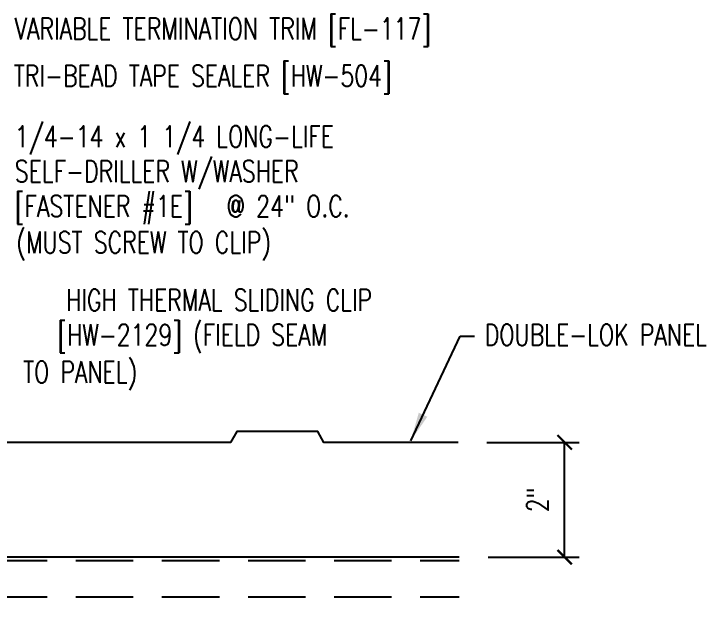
# Model space of a CAD drawing. Extents: x 6.2 to 40.5, y 6.2 to 37.
# Drawn here: x 28.44 to 40.5, y 19.54 to 29.93 of the extents above; entities that cross this region are included whole.
import ezdxf
from ezdxf.enums import TextEntityAlignment as Align

# ---------------------------------------------------------------- set-up
doc = ezdxf.new("R2010")
doc.units = 0
doc.header["$LTSCALE"] = 4
doc.header["$MEASUREMENT"] = 0
doc.linetypes.add('HIDDEN', pattern=[0.375, 0.25, -0.125])
doc.layers.get('0').update_dxf_attribs({"linetype": 'CONTINUOUS'})
doc.layers.get('DEFPOINTS').update_dxf_attribs({"linetype": 'CONTINUOUS'})
for name, color, linetype in [('PANEL', 11, 'CONTINUOUS'), ('STLA', 10, 'CONTINUOUS'), ('TEXT', 2, 'CONTINUOUS')]:
    doc.layers.add(name, color=color, linetype=linetype)
doc.styles.add('TEXT1', font='ROMANS.shx', dxfattribs={"width": 0.75, "height": 0.375})
doc.dimstyles.new('DETAIL', dxfattribs={"dimscale": 4, "dimtxt": 0.09375, "dimasz": 0.0625, "dimexe": 0.0625, "dimexo": 0.125, "dimgap": 0.0625, "dimtad": 1, "dimdec": 4, "dimzin": 3, "dimdsep": 46, "dimlunit": 4, "dimtxsty": 'TEXT1', "dimblk": 'ARCHTICK', "dimcen": 0.0625, "dimclrd": 7, "dimclre": 7, "dimclrt": 2, "dimadec": 0, "dimazin": 0, "dimtfac": 0.59375, "dimtdec": 4, "dimtmove": 0, "dimatfit": 3, "dimldrblk": 'ARCHTICK', "dimfxl": 0, "dimfrac": 2, "dimtolj": 1, "dimtzin": 3, "dimarcsym": 0})
doc.dimstyles.new('DETAIL$7', dxfattribs={"dimscale": 4, "dimtxt": 0.09375, "dimasz": 0.125, "dimexe": 0.0625, "dimexo": 0.125, "dimgap": 0.0625, "dimtad": 1, "dimdec": 4, "dimzin": 3, "dimdsep": 46, "dimlunit": 4, "dimtxsty": 'TEXT1', "dimblk": 'ARCHTICK', "dimcen": 0.0625, "dimclrd": 7, "dimclre": 7, "dimclrt": 2, "dimadec": 0, "dimazin": 0, "dimtfac": 0.59375, "dimtdec": 4, "dimtmove": 2, "dimatfit": 3, "dimfxl": 0, "dimfrac": 2, "dimtolj": 1, "dimtzin": 3, "dimarcsym": 0})

# ---------------------------------------------------------------- blocks, each defined once
blk = doc.blocks.new('FD-F1e')
at = {"layer": 'TEXT', "style": 'TEXT1', "width": 0.75}
for s, p in [('1/4-14 x 1 1/4 LONG-LIFE', (0.0047, -0.0408)), ('SELF-DRILLER W/WASHER', (0.0047, -0.1926)), ('[FASTENER #1E]', (0.0047, -0.3444))]:
    blk.add_text(s, height=0.09375, dxfattribs=at).set_placement(p)
blk.add_attdef('(QUANTITY)', (0.9263, -0.3444), '', height=0.0938, dxfattribs=at)
blk = doc.blocks.new('_ArchTick')
at = {"color": 0, "linetype": 'ByBlock', "const_width": 0.15}
blk.add_lwpolyline([(-0.5, -0.5), (0.5, 0.5)], dxfattribs=at)
blk = doc.blocks.new('*D20')
at = {"layer": 'DEFPOINTS', "color": 0}
for p in [(36.176, 22.463), (38.032, 22.463), (36.197, 20.463)]:
    blk.add_point(p, dxfattribs=at)
at = {"layer": 'TEXT', "color": 7, "lineweight": -2}
for p, q in [((36.676, 22.463), (38.282, 22.463)), ((38.032, 20.463), (38.032, 22.463)), ((36.697, 20.463), (38.282, 20.463))]:
    blk.add_line(p, q, dxfattribs=at)
at = {"layer": 'TEXT', "color": 7, "lineweight": -2, "xscale": 0.25, "yscale": 0.25, "zscale": 0.25}
for p, rotation in [((38.032, 22.463), 90), ((38.032, 20.463), 270)]:
    blk.add_blockref('_ArchTick', p, dxfattribs=dict(at, rotation=rotation))
at = {"layer": 'TEXT', "color": 2, "insert": (37.559, 21.463), "char_height": 0.375, "attachment_point": 5, "rotation": 90, "style": 'TEXT1'}
blk.add_mtext('\\A1;2"', dxfattribs=at)

msp = doc.modelspace()

# ---------------------------------------------------------------- linework, layer by layer
at = {"layer": 'PANEL'}
msp.add_lwpolyline([(36.17572, 22.46251), (33.83839, 22.46251), (33.73014, 22.65), (32.32164, 22.65002), (32.21339, 22.46251), (26.86739, 22.46251, -0.13162295), (26.79891, 22.48086), (26.0119, 22.93521, -0.16769594), (25.95343, 23.00257), (25.3982, 24.37681, 0.30574011), (25.27115, 24.4625), (24.6479, 24.46241, -0.41481572), (24.57347, 24.53696), (24.57494, 25.59648, -0.75430413), (24.69051, 25.58359), (24.70846, 25.08765, -0.83769459), (24.62291, 25.07096), (24.60961, 25.14638)], format="xyb", dxfattribs=at)
at = {"layer": 'STLA', "color": 251, "linetype": 'HIDDEN'}
for p, q in [((19.0176, 20.40271), (36.19718, 20.40271)), ((19.0176, 19.77307), (36.19718, 19.77307))]:
    msp.add_line(p, q, dxfattribs=at)
at = {"layer": 'STLA'}
msp.add_lwpolyline([(36.19718, 20.46251), (19.0176, 20.46251), (19.0176, 12.46251)], dxfattribs=at)

# ---------------------------------------------------------------- block references
at = {"layer": 'TEXT', "xscale": 4, "yscale": 4, "zscale": 4}
msp.add_blockref('FD-F1e', (28.43609, 27.76663), dxfattribs=at).add_auto_attribs({'(QUANTITY)': '@ 24" O.C.'})

# ---------------------------------------------------------------- texts
at = {"layer": 'TEXT', "style": 'TEXT1', "width": 0.75}
for s, p in [('VARIABLE TERMINATION TRIM [FL-117]', (28.44923, 29.48064)), ('TRI-BEAD TAPE SEALER [HW-504]', (28.43679, 28.66066)), ('(MUST SCREW TO CLIP)', (28.47933, 25.7579)), ('DOUBLE-LOK PANEL', (36.63955, 24.14907)), ('TO PANEL)', (28.59682, 23.49964))]:
    msp.add_text(s, height=0.375, dxfattribs=at).set_placement(p)
for s, p in [('HIGH THERMAL SLIDING CLIP', (34.67653, 24.75398)), ('[HW-2129] (FIELD SEAM', (33.896, 24.14779))]:
    msp.add_text(s, height=0.375, dxfattribs=at).set_placement(p, align=Align.RIGHT)

# ---------------------------------------------------------------- dimensions: what is measured, and where the dimension line sits
at = {"layer": 'TEXT'}
dim = msp.add_linear_dim(base=(38.03183, 22.46251), p1=(36.19718, 20.46251), p2=(36.17572, 22.46251), angle=90, dimstyle='DETAIL', dxfattribs=at)
dim.commit()
dim.dimension.update_dxf_attribs({"geometry": '*D20', "text_midpoint": (37.55862, 21.46251)})

# ---------------------------------------------------------------- leaders
msp.add_leader([(35.35196, 22.49212), (36.2112, 24.31243), (36.46392, 24.31243)], dimstyle='DETAIL$7', dxfattribs=at)

doc.saveas('drawing.dxf')
